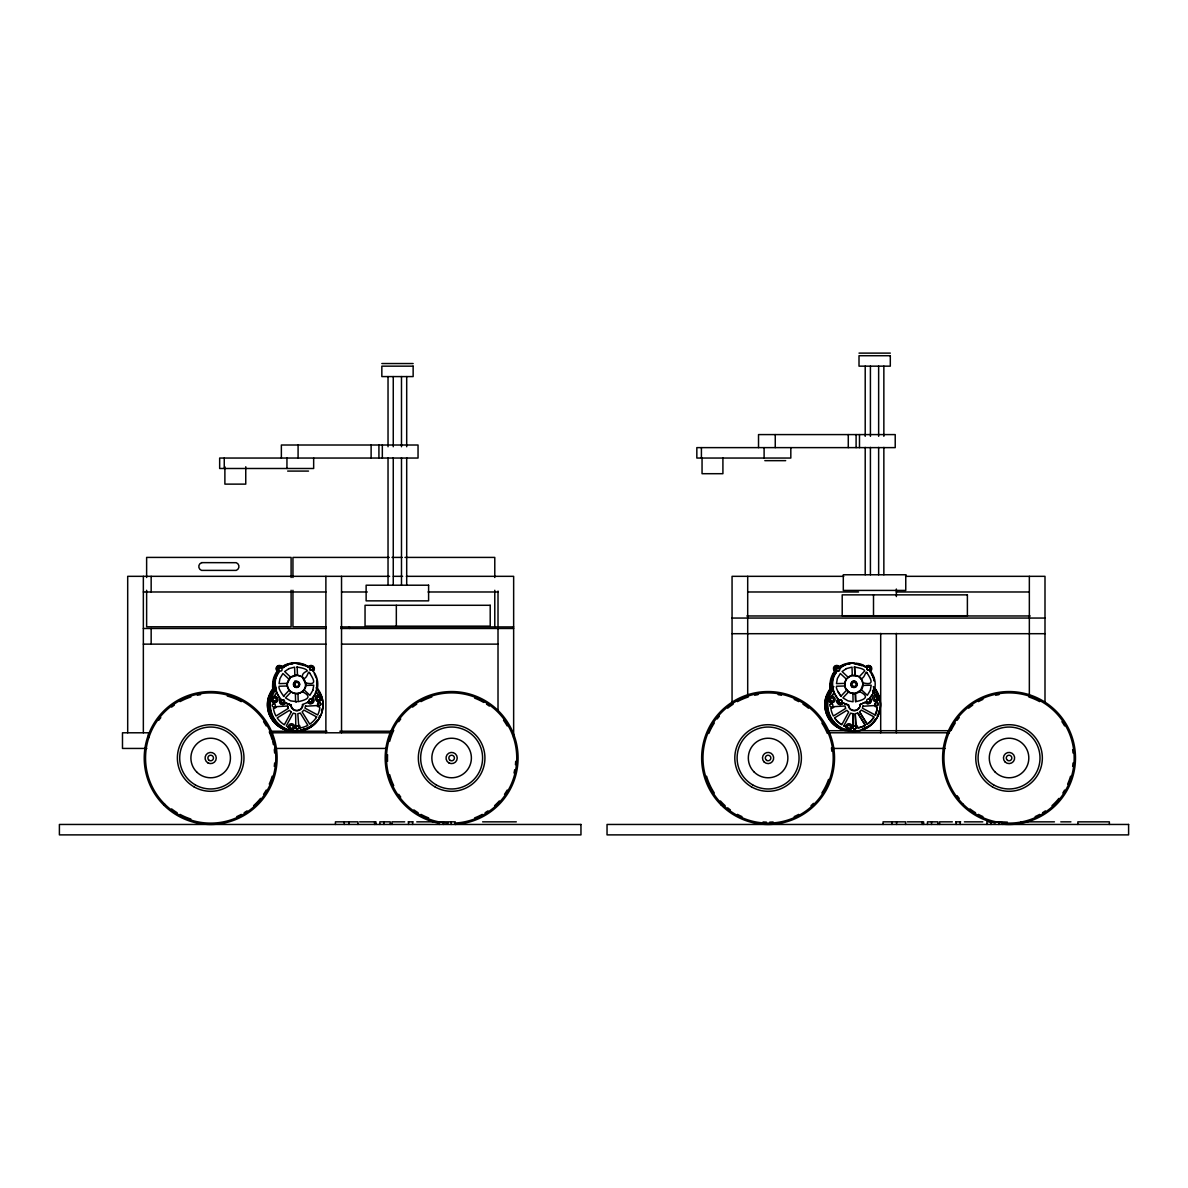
<?xml version="1.0" encoding="UTF-8"?>
<svg xmlns="http://www.w3.org/2000/svg" width="1188" height="1188" viewBox="0 0 1188 1188"><rect width="100%" height="100%" fill="white"/><g stroke="black" fill="none" stroke-linecap="round" stroke-linejoin="round"><path stroke-width="1.5" d="M316.914 681.348L316.84 688.312L321.889 697.163A26.344 26.329 -90 0 1 297.401 731.066A26.344 26.329 -90 0 1 270.983 698.692L275.319 689.56M305.613 706.236L316.84 705.568A2.866 2.866 0 0 0 319.32 706.919L319.839 707.662A23.463 23.463 -90 0 1 317.716 714.983L304.974 708.152L305.628 705.702M863.037 706.236L874.264 705.568A2.866 2.866 0 0 0 876.789 706.919L877.264 707.662A23.463 23.463 -90 0 1 875.14 714.983L862.399 708.152L863.052 705.702M287.273 683.486C286.041 691.297 296.406 696.792 302.242 691.535C313.157 683.026 293.971 676.818 307.336 670.923C306.578 667.834 294.075 666.839 297.178 667.047L297.446 675.259L300.757 676.299M844.683 683.486L845.425 688.179L849.45 692.515L855.419 693.465L861.359 689.708L867.329 695.322L870.299 690.273L871.19 685.194L862.978 685.431M293.941 728.63L294.49 726.299M300.044 727.947L300.148 727.323A2.866 2.866 0 0 0 298.648 724.888L297.817 713.736L300.282 713.038L307.855 725.304L307.068 725.72A23.463 23.463 -90 0 1 301.321 727.724L300.089 727.947M316.736 689.322L316.721 680.204M316.973 688.312L314.82 694.534L311.568 699.064M851.365 728.63L851.9 726.299M865.28 725.304L864.493 725.72A23.463 23.463 -90 0 1 858.746 727.724L857.573 727.323A2.866 2.866 0 0 0 856.073 724.888L855.226 713.736L857.706 713.038L865.28 725.304L857.706 713.038M874.16 689.322C875.214 686.278 878.66 696.168 879.313 697.163A26.344 26.329 -90 0 1 854.825 731.066A26.344 26.329 -90 0 1 828.407 698.692L832.743 689.56M874.383 688.312L872.779 693.139M287.244 683.486L290.6 677.279M844.653 683.486L846.376 679.031M312.845 690.273L313.766 685.194L305.554 685.431M271.666 698.425L271.428 699.227A3.133 3.133 0 0 0 272.72 702.078L275.052 702.613A3.133 3.133 0 0 0 274.844 696.406M828.853 699.227L829.09 698.425M294.416 727.501L294.49 726.759A2.866 2.866 0 0 1 295.782 724.977L295.634 713.765L293.184 713.156L286.323 725.853L288.313 727.338M851.841 727.501L851.915 726.759A2.866 2.866 0 0 1 853.207 724.977L853.058 713.765L850.563 713.156L843.792 725.823M832.847 689.56L833.976 692.693L831.511 696.435M276.477 706.667L287.615 705.984L288.313 708.404L276.002 715.993L275.586 715.25A23.463 23.463 -90 0 1 273.418 708.241L273.418 708.241A2.866 2.866 0 0 0 276.522 706.667M833.902 706.667L845.039 705.984L845.485 707.944M273.73 680.204L276.062 673.759M831.155 680.204L833.486 673.759M284.244 702.138A1.559 1.559 0 0 0 282.818 699.836A1.559 1.559 0 0 0 281.69 702.212A1.559 1.559 0 0 0 284.392 702.138A1.559 1.559 0 0 0 282.967 699.836A1.559 1.559 0 0 0 281.526 702.212A1.559 1.559 0 0 0 284.244 702.138L284.377 701.752M841.653 702.138A1.559 1.559 0 0 0 840.243 699.836A1.559 1.559 0 0 0 839.114 702.212A1.559 1.559 0 0 0 841.817 702.138A1.559 1.559 0 0 0 840.391 699.836A1.559 1.559 0 0 0 838.951 702.212A1.559 1.559 0 0 0 841.653 702.138L841.965 701.752M832.194 696.317L832.788 694.906M291.342 730.962A26.344 26.329 -90 0 1 268.637 697.163L273.596 688.312L273.552 681.348M837.421 727.145A26.344 26.329 -90 0 1 826.046 697.163L831.021 688.312L830.961 681.348M312.875 690.273L309.875 695.322L303.935 689.708M275.438 689.56L276.552 692.693L274.086 696.435M316.142 717.656L316.632 716.928L316.201 717.656A23.463 23.463 -90 0 1 309.756 724.175L302.138 711.909L303.935 710.082L316.632 716.928M873.566 717.656L874.056 716.928L861.315 710.082L859.563 711.909L867.121 724.145A23.463 23.463 -90 0 0 873.566 717.656A23.463 23.463 -90 0 1 867.181 724.175L859.607 711.909M865.547 667.062L865.785 666.691A3.104 3.104 0 0 1 871.279 668.339M285.328 702.865L284.229 704.039A3.104 3.104 0 0 1 281.125 704.128L280.472 703.652A3.104 3.104 0 0 1 280.338 699.272C276.047 693.198 271.963 680.011 279.076 672.215A3.104 3.104 0 0 1 278.348 667.508A3.104 3.104 0 0 1 283.026 667.537L283.219 667.819A15.578 15.563 0 0 1 292.768 663.528M313.127 702.034A3.104 3.104 0 0 0 312.533 698.306L315.251 694.534A21.384 21.369 -90 0 0 314.612 673.165L313.083 671.175A3.104 3.104 0 0 0 313.513 666.513A3.104 3.104 0 0 0 308.85 666.691L308.613 667.062A15.593 15.578 0 0 0 298.797 663.35M843.183 702.865A3.104 3.104 0 0 1 838.624 703.92A3.104 3.104 0 0 1 838.179 699.272C832.253 692.411 830.085 680.115 836.5 672.215C831.778 676.21 831.407 684.659 832.907 690.555M842.752 702.865L841.653 704.039A3.104 3.104 0 0 1 838.55 704.128L837.882 703.652A3.104 3.104 0 0 1 837.763 699.272L838.431 699.049M868.977 699.064L872.244 694.534M859.563 704.885L865.161 702.182L867.106 703.593L869.453 703.207A3.104 3.104 0 0 0 869.943 698.306L872.66 694.534A21.384 21.369 -90 0 0 872.022 673.165L870.492 671.175A3.104 3.104 0 0 0 870.938 666.513A3.104 3.104 0 0 0 866.26 666.691L866.037 667.062A15.593 15.578 0 0 0 856.221 663.35M273.715 689.322C268.547 686.738 283.13 661.523 275.854 673.165A21.384 21.369 -90 0 0 273.225 689.322M831.006 689.322C826.046 686.768 840.525 661.508 833.263 673.165A21.384 21.369 -90 0 0 830.65 689.322M846.346 679.031L851.172 675.586L858.167 676.299M860.513 690.718L863.037 684.125L861.642 679.566L859.132 676.878L864.745 670.923C864.003 667.834 851.484 666.839 854.603 667.047L854.87 675.259L854.603 667.017M276.151 673.581L278.423 670.908M833.575 673.581L835.847 670.908M289.233 690.139L283.576 696.123C285.729 698.529 277.428 688.951 279.15 686.233L287.362 685.981M291.134 691.936L285.491 697.891L290.555 700.861L296.941 701.722L295.604 701.766L295.396 693.554M840.97 696.138L846.658 690.139M848.559 691.936L842.901 697.891L847.98 700.861L853.058 701.796L852.91 693.569M275.482 690.555L275.141 679.491L278.438 672.141A3.104 3.104 0 0 1 277.858 667.508A3.104 3.104 0 0 1 282.536 667.537L289.783 663.929L295.782 663.038M281.021 699.049L280.754 699.272A3.104 3.104 0 0 0 281.2 703.92A3.104 3.104 0 0 0 285.759 702.865M307.232 702.598L308.167 702.182A3.104 3.104 0 0 0 312.786 702.969A3.104 3.104 0 0 0 312.949 698.306L312.682 698.099M308.167 702.182L302.509 704.573A5.91 5.895 0 0 1 296.792 710.632A5.91 5.895 0 0 1 290.704 704.93L285.343 702.851L291.134 704.93A5.91 5.895 0 0 0 297.208 710.632A5.91 5.895 0 0 0 302.94 704.573L302.509 704.573M836.01 672.215L835.862 672.141A3.104 3.104 0 0 1 835.283 667.508A3.104 3.104 0 0 1 839.961 667.537L847.207 663.929L853.207 663.038M870.091 698.099L870.373 698.306A3.104 3.104 0 0 1 870.21 702.969A3.104 3.104 0 0 1 865.592 702.197L859.934 704.573A5.91 5.895 0 0 1 859.77 706.103M290.57 677.279L297.446 675.259M288.936 668.621L284.66 671.562L290.689 677.219M846.361 668.621L842.084 671.562L848.113 677.219M273.136 703.994A1.559 1.559 0 0 0 272.884 706.697A1.559 1.559 0 0 0 275.349 705.568A1.559 1.559 0 0 0 273.136 703.994L273.299 703.994M320.315 700.623L318.028 701.336M830.219 704.217L830.709 703.994A1.559 1.559 0 0 1 832.922 705.568A1.559 1.559 0 0 1 830.457 706.697A1.559 1.559 0 0 1 830.709 703.994M877.739 700.623L875.452 701.336M845.737 708.404L833.427 715.993L833.011 715.25A23.463 23.463 -90 0 1 830.828 708.241L830.828 708.241A2.866 2.866 0 0 0 833.946 706.667M834.585 717.879L846.866 710.32L848.678 712.072L841.802 724.769L841.074 724.338A23.463 23.463 -90 0 1 834.555 717.894L834.629 717.879A23.463 23.463 -90 0 0 841.119 724.338M281.972 667.329L286.664 664.716M844.089 664.716L839.381 667.329L847.029 663.602L852.583 663.038L845.841 664.047M288.907 668.621L294.609 667.151L294.847 675.348M846.331 668.621L852.019 667.151L852.271 675.348M857.469 727.947L858.701 727.724A23.463 23.463 -90 0 0 864.493 725.72M288.432 664.047L295.159 663.038L289.605 663.602L282.091 666.691A3.104 3.104 0 0 0 277.428 666.513A3.104 3.104 0 0 0 277.858 671.175M855.627 701.663L855.419 693.465L855.627 701.663C862.696 700.207 871.443 697.341 859.577 691.594M318.696 695.099L316.038 691.505M875.229 695.129L876.105 695.099M832.476 702.613L830.145 702.078M305.479 682.833C317.642 685.818 313.706 679.491 309.697 673.091M844.787 685.981L836.56 686.233C834.926 688.936 843.124 698.544 840.985 696.123M287.481 703.771L291.09 705.212M309.147 703.385L311.82 703.311M844.891 703.771L848.128 704.93A5.91 5.895 0 0 0 859.221 707.543M866.572 703.385L869.23 703.311M859.013 353.118L890.302 353.118M381.838 363.543L413.142 363.543M764.82 460.662L785.684 460.662M287.659 471.087L308.524 471.087M389.233 557.41L292.946 557.41L292.946 577.502M392.01 557.41L402.197 557.41M404.959 557.41L494.787 557.41L494.787 577.502M389.649 576.329L127.695 576.329L127.695 732.788M393.347 576.329L402.613 576.329M406.311 576.329L513.647 576.329L513.647 738.015M843.762 576.329L732.06 576.329L732.06 703.341M905.583 576.329L1044.995 576.329L1044.995 703.341M143.347 591.98L325.883 591.98M341.535 591.98L367.3 591.98M428.051 591.98L498.01 591.98M747.698 591.98L858.538 591.98M896.346 591.98L1029.343 591.98M746.866 615.963L1030.174 615.963M732.06 618.057L1044.995 618.057M326.269 626.789L292.946 626.789L292.946 590.273M340.659 626.922L513.647 626.922M143.347 628.482L325.883 628.482M340.659 628.482L513.647 628.482M732.06 633.694L1044.995 633.694M143.347 644.134L325.883 644.134M341.535 644.134L498.01 644.134M840.154 667.819L840.644 667.819A15.578 15.563 0 0 1 850.192 663.528M303.608 678.675C307.915 678.17 308.063 669.215 309.726 673.091M861.033 678.675C865.339 678.17 865.488 669.215 867.151 673.091M288.877 679.105L282.907 673.492L279.937 678.541L279.046 683.62L287.258 683.382M846.287 679.105L840.332 673.492L837.362 678.541L836.471 683.62L844.668 683.382M862.904 682.833C875.051 685.818 871.116 679.491 867.121 673.091M302.123 691.594C314.063 697.341 305.212 700.192 298.218 701.663L297.965 693.465M875.422 695.114L873.462 691.579M860.35 704.573A5.91 5.895 0 0 1 854.632 710.632A5.91 5.895 0 0 1 848.544 704.93L848.514 705.212M287.57 705.984L288.075 707.944M853.058 713.765L853.4 724.888M855.226 713.736L855.612 724.725M828.348 730.709L852.42 730.709M856.117 730.709L950.563 730.709M269.676 731.229L326.923 731.229M339.857 731.229L391.55 731.229M269.676 732.788L391.55 732.788M828.348 732.788L949.45 732.788M146.822 748.44L122.483 748.44L122.483 732.788L148.559 732.788L148.559 738.015M274.577 748.44L385.773 748.44M832.045 748.44L944.995 748.44M359.652 821.844L375.972 821.844L375.972 824.457M404.692 821.844L391.981 821.844L391.981 824.457M408.182 821.844L413.053 821.844M416.75 821.844L435.164 821.844M482.625 821.844L516.305 821.844M907.29 821.844L923.611 821.844L923.611 824.457M952.331 821.844L939.619 821.844L939.619 824.457M955.82 821.844L960.691 821.844M964.389 821.844L982.803 821.844M1020.759 821.844L1054.439 821.844M1060.78 821.844L1070.923 821.844M859.444 664.047L852.717 663.038L863.483 665.577M302.034 664.047L295.292 663.038L300.846 663.602L308.36 666.691A3.104 3.104 0 0 1 313.855 668.339M852.093 663.038L861.909 665.636M294.669 663.038L304.484 665.636M848.559 704.93L842.767 702.851L843.718 703.237M845.188 726.477L843.732 725.853M834.867 671.205L834.793 671.175A3.104 3.104 0 0 1 837.733 665.74M277.443 671.205L277.383 671.175A3.104 3.104 0 0 1 280.309 665.74M861.211 664.716L865.904 667.329M303.786 664.716L308.494 667.329M838.015 699.049L833.917 692.693M307.751 702.197L309.682 703.593L312.028 703.207A3.104 3.104 0 0 0 312.667 702.702M280.591 699.049L276.492 692.693M872.556 690.332L873.522 691.579M840.644 667.819L840.451 667.537A3.104 3.104 0 0 0 835.773 667.508A3.104 3.104 0 0 0 836.352 672.141M838.06 691.891L840.54 695.723M839.753 667.062L839.515 666.691A3.104 3.104 0 0 0 834.852 666.513A3.104 3.104 0 0 0 835.283 671.175M314.3 673.581L316.409 678.259M871.814 673.759L874.145 680.204M878.6 696.911L878.838 697.698M321.235 696.911L321.413 697.698M874.323 681.348L873.833 678.259L869.943 671.205A3.104 3.104 0 0 0 871.264 669.141M273.492 688.312L273.582 689.322M845.663 726.521L845.737 727.338M294.98 680.843L295.129 684.496M1109.369 824.457L1109.369 821.844L1077.872 821.844L1077.872 824.457M1029.343 576.329L1029.343 695.975M1002.88 824.457L1002.88 821.844L986.931 821.844L986.931 824.457M998.826 821.844L998.826 824.457M991 821.844L991 824.457M960.246 821.844L960.246 824.457M956.177 821.844L956.177 824.457M937.867 824.457L937.867 821.844L927.486 821.844L927.486 824.457M931.54 821.844L931.54 824.457M922.215 821.844L922.215 824.457M905.583 824.457L905.583 821.844L883.07 821.844L883.07 824.457M896.569 821.844L896.569 824.457M896.346 589.025L896.346 596.569M896.346 633.397L896.346 732.788M891.921 821.844L891.921 824.457M883.857 366.156L883.857 436.308M883.857 447.386L883.857 574.769M880.694 633.397L880.694 732.788M878.645 366.156L878.645 436.308M878.645 447.386L878.645 574.769M873.507 594.861L873.507 615.726M870.418 366.156L870.418 436.308M870.418 447.386L870.418 574.769M865.206 366.156L865.206 436.308M865.206 447.386L865.206 574.769M859.488 434.585L859.488 447.624M856.103 434.585L856.103 447.624M848.277 434.585L848.277 447.624M790.822 447.624L790.822 458.048L696.836 458.048L696.836 447.624L895.217 447.624L895.217 434.585L758.523 434.585L758.523 447.624M775.259 434.585L775.259 447.624M764.107 447.624L764.107 458.048M747.698 576.329L747.698 695.975M722.913 458.048L722.913 473.7L702.049 473.7L702.049 458.048M701.41 447.624L701.41 458.048M498.01 591.06L498.01 710.84M494.787 590.273L494.787 626.789M455.242 824.457L455.242 821.844L439.293 821.844L439.293 824.457M451.188 821.844L451.188 824.457M443.362 821.844L443.362 824.457M412.607 821.844L412.607 824.457M408.538 821.844L408.538 824.457M406.697 376.581L406.697 446.747M406.697 457.811L406.697 585.209M401.485 376.581L401.485 446.747M401.485 457.811L401.485 585.209M396.332 605.286L396.332 626.15M393.258 376.581L393.258 446.747M393.258 457.811L393.258 585.209M390.228 824.457L390.228 821.844L379.848 821.844L379.848 824.457M388.031 376.581L388.031 446.747M388.031 457.811L388.031 585.209M383.902 821.844L383.902 824.457M382.328 445.01L382.328 458.048M378.927 445.01L378.927 458.048M374.576 821.844L374.576 824.457M371.116 445.01L371.116 458.048M357.944 824.457L357.944 821.844L335.432 821.844L335.432 824.457M349.361 626.922L349.361 628.482M348.93 821.844L348.93 824.457M344.282 821.844L344.282 824.457M341.535 576.329L341.535 732.788M325.883 576.329L325.883 732.788M313.662 458.048L313.662 468.488L219.661 468.488L219.661 458.048L418.042 458.048L418.042 445.01L281.363 445.01L281.363 458.048M298.084 445.01L298.084 458.048M291.105 577.502L291.105 557.41L146.629 557.41L146.629 577.502M291.105 590.273L291.105 626.789L146.629 626.789L146.629 590.273M286.947 458.048L286.947 468.488M245.753 466.75L245.753 484.125L224.888 484.125L224.888 466.75M224.25 458.048L224.25 468.488M151.158 576.329L151.158 591.98M151.158 628.482L151.158 644.134M143.347 576.329L143.347 732.788M995.217 823.002A66.454 66.454 0 0 1 958.152 715.28A66.454 66.454 0 0 1 1070.655 733.115A66.454 66.454 0 0 1 1002.108 824.086M828.571 779.402A64.167 64.167 0 0 1 821.903 792.931M813.453 803.37A64.167 64.167 0 0 1 811.033 805.672M798.707 814.389A64.167 64.167 0 0 1 794.193 816.616M773.106 821.977A64.167 64.167 0 0 1 769.75 822.141M766.423 822.141A64.167 64.167 0 0 1 763.067 821.977M741.98 816.616A64.167 64.167 0 0 1 737.451 814.389M730.382 809.919A64.167 64.167 0 0 1 727.695 807.855M725.14 805.672A64.167 64.167 0 0 1 720.418 800.95M714.27 792.931A64.167 64.167 0 0 1 706.563 776.21M708.805 733.456A64.167 64.167 0 0 1 714.27 723.076M717.181 718.948A64.167 64.167 0 0 1 719.304 716.319M727.695 708.152A64.167 64.167 0 0 1 733.159 704.187M737.451 701.618A64.167 64.167 0 0 1 748.277 696.97M754.722 695.247A64.167 64.167 0 0 1 758.033 694.638M778.125 694.638A64.167 64.167 0 0 1 781.437 695.247M794.193 699.39A64.167 64.167 0 0 1 798.707 701.618M803.014 704.187A64.167 64.167 0 0 1 808.479 708.152M821.903 723.076A64.167 64.167 0 0 1 827.368 733.456M831.452 747.965A64.167 64.167 0 0 1 831.897 751.306M1073.016 763.023A64.167 64.167 0 0 1 1072.66 766.379M1070.566 776.21A64.167 64.167 0 0 1 1067.656 784.11M1064.611 790.079A64.167 64.167 0 0 1 1062.874 792.931M1058.909 798.395A64.167 64.167 0 0 1 1051.989 805.672M1045.381 810.884A64.167 64.167 0 0 1 1042.559 812.726M1039.678 814.389A64.167 64.167 0 0 1 1035.149 816.616M1007.379 822.141A64.167 64.167 0 0 1 1004.023 821.977M982.936 816.616A64.167 64.167 0 0 1 978.422 814.389M975.541 812.726A64.167 64.167 0 0 1 969.987 808.909M959.191 798.395A64.167 64.167 0 0 1 957.127 795.708M951.143 730.368A64.167 64.167 0 0 1 955.226 723.076M957.127 720.299A64.167 64.167 0 0 1 959.191 717.611M968.665 708.152A64.167 64.167 0 0 1 972.72 705.123M978.422 701.618A64.167 64.167 0 0 1 982.936 699.39M995.693 695.247A64.167 64.167 0 0 1 999.004 694.638M1028.853 696.97A64.167 64.167 0 0 1 1039.678 701.618M1061.938 721.68A64.167 64.167 0 0 1 1064.611 725.927M1072.66 749.628A64.167 64.167 0 0 1 1073.016 752.984M844.817 729.967A26.344 26.329 -90 0 1 833.13 686.783M843.688 729.967A26.344 26.329 -90 0 1 838.921 727.992M857.602 663.929A15.578 15.563 0 0 1 861.508 665.488M849.078 663.35A15.593 15.578 0 0 0 839.263 667.062L839.025 666.691A3.104 3.104 0 0 0 838.446 666.126M875.794 692.203A26.596 26.581 -90 0 1 876.566 693.762M867.834 726.358A26.596 26.581 -90 0 1 864.879 728.199M863.32 728.972A26.596 26.581 -90 0 1 861.716 729.64M844.623 730.189A26.596 26.581 -90 0 1 832.937 686.56M865.443 727.323A26.596 26.581 -90 0 1 863.943 728.199M845.366 730.65A26.596 26.581 -90 0 1 832.001 686.56M865.458 666.988A3.104 3.104 0 0 1 867.789 666.513M870.299 669.349A3.104 3.104 0 0 1 870.255 670.151M870.789 669.349A3.104 3.104 0 0 1 870.032 671.606M865.948 666.988A3.104 3.104 0 0 1 867.463 666.468M869.052 666.765A3.104 3.104 0 0 1 869.72 667.211M870.255 667.819A3.104 3.104 0 0 1 870.626 668.547M826.64 696.911A3.133 3.133 0 0 1 827.665 695.663M865.265 727.992A26.344 26.329 -90 0 1 862.102 729.417M845.203 729.922A26.344 26.329 -90 0 1 827.694 712.31M827.249 710.662A26.344 26.329 -90 0 1 833.738 686.679M846.732 704.543A21.295 21.28 -90 0 1 843.673 703.266M873.507 687.867A26.596 26.581 -90 0 1 875.526 690.688M876.402 692.203A26.596 26.581 -90 0 1 877.828 695.366M878.392 697.014A26.596 26.581 -90 0 1 878.838 698.692M878.838 710.78A26.596 26.581 -90 0 1 878.392 712.458M877.828 714.107A26.596 26.581 -90 0 1 877.175 715.711M875.526 718.785A26.596 26.581 -90 0 1 862.31 729.64M846.91 730.65A26.596 26.581 -90 0 1 833.545 686.56M873.299 686.56A26.596 26.581 -90 0 1 872.898 723.344A26.596 26.581 -90 0 1 836.144 724.546A26.596 26.581 -90 0 1 833.337 687.867M852.345 681.333A23.463 23.463 -90 0 1 855.419 681.303M876.135 696.747A1.559 1.559 0 0 1 876.863 699.123M877.264 707.662A23.463 23.463 -90 0 1 875.081 714.983M305.91 728.69A26.344 26.329 -90 0 1 301.024 730.368M294.178 731.066A26.344 26.329 -90 0 1 274.577 688.09M304.781 728.69A26.344 26.329 -90 0 1 299.896 730.368M291.654 663.35A15.593 15.578 0 0 0 281.838 667.062L281.615 666.691A3.104 3.104 0 0 0 281.021 666.126M311.791 725.304A26.596 26.581 -90 0 1 307.454 728.199M305.895 728.972A26.596 26.581 -90 0 1 304.291 729.64M302.643 730.189A26.596 26.581 -90 0 1 299.257 730.976M294.06 731.318A26.596 26.581 -90 0 1 275.512 686.56M308.034 727.323A26.596 26.581 -90 0 1 306.519 728.199M304.96 728.972A26.596 26.581 -90 0 1 303.356 729.64M301.707 730.189A26.596 26.581 -90 0 1 298.322 730.976M293.109 731.318A26.596 26.581 -90 0 1 274.577 686.56M308.034 666.988A3.104 3.104 0 0 1 309.563 666.468M313.365 669.349A3.104 3.104 0 0 1 313.068 670.923M308.524 666.988A3.104 3.104 0 0 1 309.251 666.631M311.627 666.765A3.104 3.104 0 0 1 312.296 667.211M269.112 699.301A3.133 3.133 0 0 1 268.963 697.698M448.232 823.046A65.132 65.132 0 0 1 395.797 724.457A65.132 65.132 0 0 1 507.454 724.457A65.132 65.132 0 0 1 455.019 823.046M439.501 823.343A66.454 66.454 0 0 1 397.876 718.933A66.454 66.454 0 0 1 510.038 726.314A66.454 66.454 0 0 1 455.078 824.368M515.696 761.345A64.167 64.167 0 0 1 515.444 764.701M514.716 769.705A64.167 64.167 0 0 1 514.018 773.002M507.187 790.079A64.167 64.167 0 0 1 504.514 794.327M499.302 800.95A64.167 64.167 0 0 1 494.579 805.672M487.956 810.884A64.167 64.167 0 0 1 485.135 812.726M482.254 814.389A64.167 64.167 0 0 1 474.606 817.908M428.645 817.908A64.167 64.167 0 0 1 420.998 814.389M418.117 812.726A64.167 64.167 0 0 1 413.914 809.919M400.727 797.059A64.167 64.167 0 0 1 398.737 794.327M393.718 785.639A64.167 64.167 0 0 1 389.649 774.606M387.555 761.345A64.167 64.167 0 0 1 387.555 754.662M389.649 741.401A64.167 64.167 0 0 1 393.718 730.368M398.737 721.68A64.167 64.167 0 0 1 400.727 718.948M412.563 707.098A64.167 64.167 0 0 1 416.691 704.187M420.998 701.618A64.167 64.167 0 0 1 431.823 696.97M474.606 698.099A64.167 64.167 0 0 1 483.709 702.435M486.56 704.187A64.167 64.167 0 0 1 489.337 706.088M503.534 720.299A64.167 64.167 0 0 1 507.187 725.927M274.636 763.023A64.167 64.167 0 0 1 274.279 766.379M272.186 776.21A64.167 64.167 0 0 1 269.275 784.11M266.231 790.079A64.167 64.167 0 0 1 263.558 794.327M260.528 798.395A64.167 64.167 0 0 1 253.608 805.672M247 810.884A64.167 64.167 0 0 1 244.179 812.726M241.298 814.389A64.167 64.167 0 0 1 236.768 816.616M190.852 819.037A64.167 64.167 0 0 1 180.041 814.389M177.146 812.726A64.167 64.167 0 0 1 171.607 808.909M158.747 720.299A64.167 64.167 0 0 1 160.811 717.611M171.607 707.098A64.167 64.167 0 0 1 174.339 705.123M180.041 701.618A64.167 64.167 0 0 1 190.852 696.97M197.312 695.247A64.167 64.167 0 0 1 200.624 694.638M227.264 696.034A64.167 64.167 0 0 1 241.298 701.618M263.558 721.68A64.167 64.167 0 0 1 266.231 725.927M269.275 731.897A64.167 64.167 0 0 1 272.186 739.797M272.646 741.401A64.167 64.167 0 0 1 273.418 744.638M274.279 749.628A64.167 64.167 0 0 1 274.636 752.984M312.132 725.14A26.344 26.329 -90 0 1 309.326 727.145M306.281 728.764A26.344 26.329 -90 0 1 297.98 730.962M294.565 731.066A26.344 26.329 -90 0 1 283.011 727.932M281.526 727.071A26.344 26.329 -90 0 1 273.092 718.591M272.23 717.092A26.344 26.329 -90 0 1 275.185 687.971M289.308 704.543A21.295 21.28 -90 0 1 286.249 703.266M316.082 687.867A26.596 26.581 -90 0 1 317.137 689.248M318.978 692.203A26.596 26.581 -90 0 1 319.75 693.762M321.428 698.692A26.596 26.581 -90 0 1 321.77 700.4M321.77 709.073A26.596 26.581 -90 0 1 321.428 710.78M319.75 715.711A26.596 26.581 -90 0 1 318.978 717.285M317.137 720.225A26.596 26.581 -90 0 1 298.143 731.214M294.654 731.318A26.596 26.581 -90 0 1 274.977 687.867M317.018 687.867A26.596 26.581 -90 0 1 314.642 724.145A26.596 26.581 -90 0 1 278.289 724.145A26.596 26.581 -90 0 1 275.913 687.867M313.84 669.141A3.104 3.104 0 0 1 313.187 670.611M271.607 698.425A3.133 3.133 0 0 1 272.542 697.118M317.909 696.673A1.559 1.559 0 0 1 319.721 697.95M291.268 712.072L284.377 724.769L283.65 724.338A23.463 23.463 -90 0 1 277.19 717.894L289.441 710.32L291.268 712.072M201.871 562.637L201.529 562.696A4.069 4.069 0 0 0 201.529 570.389L236.219 570.389A4.069 4.069 0 0 0 236.219 562.696L201.871 562.637M890.302 355.717L859.013 355.717L859.013 366.156L890.302 366.156L890.302 355.717M413.142 366.156L381.838 366.156L381.838 376.581L413.142 376.581L413.142 366.156M905.761 574.769L843.302 574.769L843.302 590.421L905.761 590.421L905.761 574.769M428.601 585.209L366.127 585.209L366.127 600.861L428.601 600.861L428.601 585.209M967.388 594.861L842.203 594.861L842.203 615.726L967.388 615.726L967.388 594.861M490.213 605.286L365.043 605.286L365.043 626.15L490.213 626.15L490.213 605.286M580.962 824.457L59.4 824.457L59.4 834.882L580.962 834.882L580.962 824.457M1128.6 824.457L607.038 824.457L607.038 834.882L1128.6 834.882L1128.6 824.457M751.44 786.842A33.309 33.309 0 0 0 801.395 758.003A33.309 33.309 0 0 0 751.44 729.165A33.309 33.309 0 0 0 751.44 786.842M722.037 804.053A65.132 65.132 0 0 0 830.991 774.858A65.132 65.132 0 0 0 751.232 695.099A65.132 65.132 0 0 0 722.037 804.053M721.101 804.989A66.454 66.454 0 0 0 832.268 775.2A66.454 66.454 0 0 0 750.89 693.822A66.454 66.454 0 0 0 721.101 804.989M752.598 784.823A30.962 30.962 0 0 0 799.049 758.003A30.962 30.962 0 0 0 752.598 731.184A30.962 30.962 0 0 0 752.598 784.823M754.113 771.977A19.765 19.765 0 0 0 787.184 763.127A19.765 19.765 0 0 0 762.963 738.906A19.765 19.765 0 0 0 754.113 771.977M764.122 761.968A5.598 5.598 0 0 0 773.492 759.459A5.598 5.598 0 0 0 766.631 752.598A5.598 5.598 0 0 0 764.122 761.968M766.691 760.424A2.807 2.807 0 0 0 770.878 758.003A2.807 2.807 0 0 0 766.691 755.583A2.807 2.807 0 0 0 766.691 760.424M992.396 786.842A33.309 33.309 0 0 0 1042.351 758.003A33.309 33.309 0 0 0 992.396 729.165A33.309 33.309 0 0 0 992.396 786.842M962.993 804.053A65.132 65.132 0 0 0 1071.962 774.858A65.132 65.132 0 0 0 992.188 695.099A65.132 65.132 0 0 0 962.993 804.053M993.569 784.823A30.962 30.962 0 0 0 1040.005 758.003A30.962 30.962 0 0 0 993.569 731.184A30.962 30.962 0 0 0 993.569 784.823M995.069 771.977A19.765 19.765 0 0 0 1028.14 763.127A19.765 19.765 0 0 0 1003.934 738.906A19.765 19.765 0 0 0 995.069 771.977M1005.093 761.968A5.598 5.598 0 0 0 1014.448 759.459A5.598 5.598 0 0 0 1007.602 752.598A5.598 5.598 0 0 0 1005.093 761.968M1007.647 760.424A2.807 2.807 0 0 0 1011.849 758.003A2.807 2.807 0 0 0 1007.647 755.583A2.807 2.807 0 0 0 1007.647 760.424M852.108 686.946A3.119 3.119 0 0 0 857.053 684.719A3.119 3.119 0 0 0 852.657 681.556A3.119 3.119 0 0 0 852.108 686.946M848.529 691.876A9.207 9.207 0 0 0 863.067 685.342A9.207 9.207 0 0 0 850.133 676.017A9.207 9.207 0 0 0 848.529 691.876M852.241 686.709A2.866 2.866 0 0 0 856.786 684.734A2.866 2.866 0 0 0 852.925 681.778A2.866 2.866 0 0 0 852.36 686.709A2.866 2.866 0 0 0 856.904 684.734A2.866 2.866 0 0 0 852.806 681.778A2.866 2.866 0 0 0 852.241 686.709M852.613 685.862A2.049 2.049 0 0 0 856.043 684.927A2.049 2.049 0 0 0 853.519 682.432A2.049 2.049 0 0 0 852.613 685.862M837.02 670.7A1.559 1.559 0 0 0 839.619 669.928A1.559 1.559 0 0 0 837.644 668.072A1.559 1.559 0 0 0 837.02 670.7M867.611 669.794A1.559 1.559 0 0 0 870.195 669.007A1.559 1.559 0 0 0 868.22 667.151A1.559 1.559 0 0 0 867.611 669.794M867.166 701.707A1.559 1.559 0 0 0 869.765 700.92A1.559 1.559 0 0 0 867.789 699.064A1.559 1.559 0 0 0 867.166 701.707M836.872 670.7A1.559 1.559 0 0 0 839.456 669.928A1.559 1.559 0 0 0 837.495 668.072A1.559 1.559 0 0 0 836.872 670.7M867.448 669.794A1.559 1.559 0 0 0 870.047 669.007A1.559 1.559 0 0 0 868.072 667.151A1.559 1.559 0 0 0 867.448 669.794M875.794 705.33A1.559 1.559 0 0 0 878.259 704.202A1.559 1.559 0 0 0 876.046 702.643A1.559 1.559 0 0 0 875.63 705.33A1.559 1.559 0 0 0 878.095 704.202A1.559 1.559 0 0 0 875.898 702.643A1.559 1.559 0 0 0 875.794 705.33M853.801 728.69A1.559 1.559 0 0 0 856.266 727.561A1.559 1.559 0 0 0 854.053 725.987A1.559 1.559 0 0 0 853.801 728.69M853.637 728.69A1.559 1.559 0 0 0 856.117 727.561A1.559 1.559 0 0 0 853.905 725.987A1.559 1.559 0 0 0 853.637 728.69M830.219 702.078A3.133 3.133 0 0 0 835.149 699.821A3.133 3.133 0 0 0 830.739 696.673A3.133 3.133 0 0 0 830.219 702.078M847.074 729.373A3.133 3.133 0 0 0 852.019 727.115A3.133 3.133 0 0 0 847.593 723.967A3.133 3.133 0 0 0 847.074 729.373M847.994 728.096A1.559 1.559 0 0 0 850.46 726.967A1.559 1.559 0 0 0 848.247 725.393A1.559 1.559 0 0 0 847.994 728.096M831.125 700.801A1.559 1.559 0 0 0 833.59 699.673A1.559 1.559 0 0 0 831.392 698.099A1.559 1.559 0 0 0 831.125 700.801M873.937 700.757A3.133 3.133 0 0 0 878.868 698.514A3.133 3.133 0 0 0 874.457 695.366A3.133 3.133 0 0 0 873.937 700.757M874.917 699.48A1.559 1.559 0 0 0 877.383 698.366A1.559 1.559 0 0 0 875.185 696.792A1.559 1.559 0 0 0 874.917 699.48M163.677 804.989A66.454 66.454 0 0 0 274.859 775.2A66.454 66.454 0 0 0 193.466 693.822A66.454 66.454 0 0 0 163.677 804.989M434.971 786.842A33.309 33.309 0 0 0 484.927 758.003A33.309 33.309 0 0 0 434.971 729.165A33.309 33.309 0 0 0 434.971 786.842M436.144 784.823A30.962 30.962 0 0 0 482.595 758.003A30.962 30.962 0 0 0 436.144 731.184A30.962 30.962 0 0 0 436.144 784.823M437.644 771.977A19.765 19.765 0 0 0 470.715 763.127A19.765 19.765 0 0 0 446.51 738.906A19.765 19.765 0 0 0 437.644 771.977M448.826 762.859A5.598 5.598 0 0 0 457.231 758.003A5.598 5.598 0 0 0 448.826 753.162A5.598 5.598 0 0 0 448.826 762.859M450.222 760.424A2.807 2.807 0 0 0 454.425 758.003A2.807 2.807 0 0 0 450.222 755.583A2.807 2.807 0 0 0 450.222 760.424M194.015 786.842A33.309 33.309 0 0 0 243.971 758.003A33.309 33.309 0 0 0 194.015 729.165A33.309 33.309 0 0 0 194.015 786.842M164.612 804.053A65.132 65.132 0 0 0 273.582 774.858A65.132 65.132 0 0 0 193.807 695.099A65.132 65.132 0 0 0 164.612 804.053M195.188 784.823A30.962 30.962 0 0 0 241.624 758.003A30.962 30.962 0 0 0 195.188 731.184A30.962 30.962 0 0 0 195.188 784.823M196.688 771.977A19.765 19.765 0 0 0 229.759 763.127A19.765 19.765 0 0 0 205.554 738.906A19.765 19.765 0 0 0 196.688 771.977M207.87 762.859A5.598 5.598 0 0 0 216.261 758.003A5.598 5.598 0 0 0 207.87 753.162A5.598 5.598 0 0 0 207.87 762.859M209.266 760.424A2.807 2.807 0 0 0 213.469 758.003A2.807 2.807 0 0 0 209.266 755.583A2.807 2.807 0 0 0 209.266 760.424M294.698 686.946A3.119 3.119 0 0 0 299.628 684.719A3.119 3.119 0 0 0 295.233 681.556A3.119 3.119 0 0 0 294.698 686.946M291.105 691.876A9.207 9.207 0 0 0 305.643 685.342A9.207 9.207 0 0 0 292.708 676.017A9.207 9.207 0 0 0 291.105 691.876M294.817 686.709A2.866 2.866 0 0 0 299.361 684.734A2.866 2.866 0 0 0 295.5 681.778A2.866 2.866 0 0 0 294.936 686.709A2.866 2.866 0 0 0 299.48 684.734A2.866 2.866 0 0 0 295.381 681.778A2.866 2.866 0 0 0 294.817 686.709M295.352 685.862A2.049 2.049 0 0 0 298.767 684.927A2.049 2.049 0 0 0 296.257 682.432A2.049 2.049 0 0 0 295.352 685.862M279.447 670.7A1.559 1.559 0 0 0 282.046 669.928A1.559 1.559 0 0 0 280.071 668.072A1.559 1.559 0 0 0 279.447 670.7M310.187 669.794A1.559 1.559 0 0 0 312.786 669.007A1.559 1.559 0 0 0 310.811 667.151A1.559 1.559 0 0 0 310.023 669.794A1.559 1.559 0 0 0 312.622 669.007A1.559 1.559 0 0 0 310.647 667.151A1.559 1.559 0 0 0 310.187 669.794M309.741 701.707A1.559 1.559 0 0 0 312.34 700.92A1.559 1.559 0 0 0 310.365 699.064A1.559 1.559 0 0 0 309.741 701.707M309.593 701.707A1.559 1.559 0 0 0 312.192 700.92A1.559 1.559 0 0 0 310.217 699.064A1.559 1.559 0 0 0 309.593 701.707M318.369 705.33A1.559 1.559 0 0 0 320.834 704.202A1.559 1.559 0 0 0 318.622 702.643A1.559 1.559 0 0 0 318.369 705.33M296.376 728.69A1.559 1.559 0 0 0 298.841 727.561A1.559 1.559 0 0 0 296.644 725.987A1.559 1.559 0 0 0 296.376 728.69M296.228 728.69A1.559 1.559 0 0 0 298.693 727.561A1.559 1.559 0 0 0 296.48 725.987A1.559 1.559 0 0 0 296.228 728.69M318.206 705.33A1.559 1.559 0 0 0 320.686 704.202A1.559 1.559 0 0 0 318.473 702.643A1.559 1.559 0 0 0 318.206 705.33M290.57 728.096A1.559 1.559 0 0 0 293.035 726.967A1.559 1.559 0 0 0 290.822 725.393A1.559 1.559 0 0 0 290.57 728.096M289.664 729.373A3.133 3.133 0 0 0 294.594 727.115A3.133 3.133 0 0 0 290.184 723.967A3.133 3.133 0 0 0 289.664 729.373M272.795 702.078A3.133 3.133 0 0 0 277.725 699.821A3.133 3.133 0 0 0 273.314 696.673A3.133 3.133 0 0 0 272.795 702.078M273.715 700.801A1.559 1.559 0 0 0 276.18 699.673A1.559 1.559 0 0 0 273.968 698.099A1.559 1.559 0 0 0 273.715 700.801M316.587 700.757A3.133 3.133 0 0 0 321.517 698.514A3.133 3.133 0 0 0 317.107 695.366A3.133 3.133 0 0 0 316.587 700.757M317.493 699.48A1.559 1.559 0 0 0 319.958 698.366A1.559 1.559 0 0 0 317.76 696.792A1.559 1.559 0 0 0 317.493 699.48"/></g></svg>
